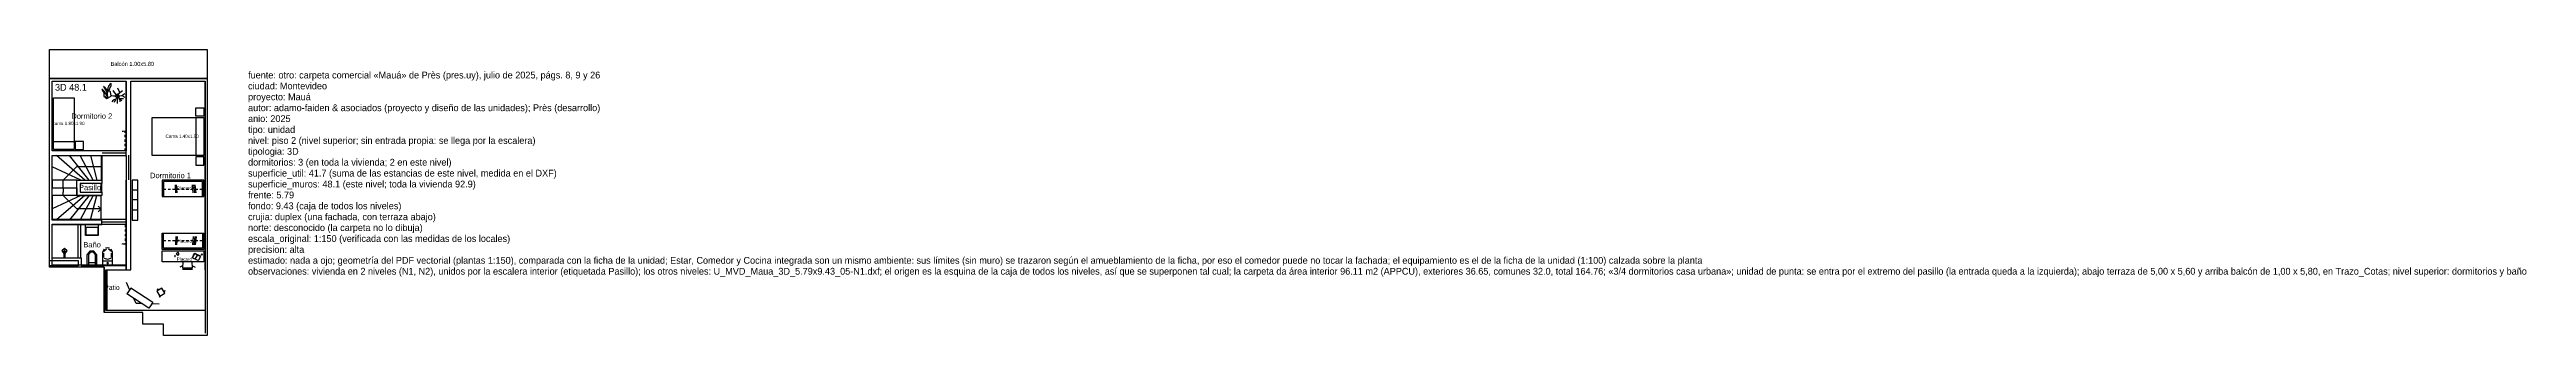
# Model space of a CAD drawing. Header units: metres. Extents: x 0 to 91, y 0 to 10.5.
import ezdxf

# ---------------------------------------------------------------- set-up
doc = ezdxf.new("R2010")
doc.units = ezdxf.units.M
for name, color, linetype in [('Trazo_Cotas', 9, 'Continuous'), ('Trazo_Datos', 7, 'Continuous'), ('Trazo_Equipamiento', 8, 'Continuous'), ('Trazo_Estancias', 3, 'Continuous'), ('Trazo_Fachada', 30, 'Continuous'), ('Trazo_Medianeras', 8, 'Continuous'), ('Trazo_Puertas', 1, 'Continuous'), ('Trazo_Unidad', 7, 'Continuous'), ('Trazo_Ventanas', 5, 'Continuous')]:
    doc.layers.add(name, color=color, linetype=linetype)

msp = doc.modelspace()

# ---------------------------------------------------------------- linework, layer by layer
at = {"layer": 'Trazo_Cotas'}
msp.add_lwpolyline([(5.79, 10.49), (5.79, 9.43), (0, 9.43), (0, 10.49)], close=True, dxfattribs=at)
at = {"layer": 'Trazo_Equipamiento', "color": 8}
for p, q in [((2.82, 6.6), (2.82, 9.33)), ((2.78, 7.28), (2.78, 7.36)), ((1.3, 5.7), (0.26, 6.6)), ((1.45, 5.7), (0.73, 6.6)), ((1.6, 5.7), (1.12, 6.6)), ((1.89, 6.6), (1.89, 5.7)), ((1.92, 6.6), (1.92, 5.7)), ((2.78, 7.11), (2.78, 7.19)), ((2.78, 6.94), (2.78, 7.03)), ((2.78, 6.77), (2.78, 6.86)), ((1.15, 5.7), (0.1, 6.19)), ((1, 6.2), (0.5, 5.7)), ((0.5, 5.42), (0.5, 5.7)), ((1, 6.2), (1.89, 6.2)), ((1.33, 6.2), (1.61, 6.2)), ((1.9, 5.26), (1.9, 5.58)), ((1.92, 5.26), (1.92, 5.58)), ((1.15, 5.14), (0.1, 4.65)), ((1.3, 5.14), (0.26, 4.24)), ((0.5, 5.42), (0.5, 5.26)), ((0.5, 5.14), (0.5, 5.26)), ((0.5, 5.14), (1, 4.64)), ((1.45, 5.14), (0.73, 4.24)), ((1, 5.14), (1.89, 5.14)), ((1.89, 4.64), (1, 4.64)), ((1.6, 5.14), (1.12, 4.24)), ((3.24, 5.33), (3.03, 5.33)), ((3.24, 4.97), (3.03, 4.97)), ((3.24, 4.6), (3.03, 4.6)), ((1.04, 4.07), (1.04, 2.85)), ((1.14, 4.07), (1.14, 2.85)), ((2.78, 4.06), (2.78, 3.97)), ((2.78, 3.89), (2.78, 3.81)), ((2.78, 3.72), (2.78, 3.64)), ((1.48, 3.09), (1.38, 2.97)), ((1.49, 3.05), (1.43, 2.97)), ((1.43, 2.97), (1.43, 2.59)), ((1.63, 3.09), (1.48, 3.09)), ((1.62, 3.05), (1.49, 3.05)), ((1.69, 2.97), (1.62, 3.05)), ((1.73, 2.97), (1.63, 3.09)), ((1.69, 2.59), (1.69, 2.97)), ((1.73, 2.97), (1.73, 2.57)), ((2, 3.17), (1.95, 3.06)), ((2.09, 3.17), (1.99, 3.08)), ((1.99, 2.86), (1.99, 3.02)), ((2, 2.84), (2.13, 2.8)), ((2.13, 3.21), (2.06, 3.2)), ((2.2, 3.2), (2.13, 3.21)), ((2.13, 2.8), (2.26, 2.84)), ((2.27, 3.08), (2.17, 3.17)), ((2.31, 3.06), (2.26, 3.17)), ((2.28, 2.86), (2.28, 3.02)), ((2.78, 3.56), (2.78, 3.47)), ((1.45, 2.68), (1.66, 2.68)), ((2.31, 2.72), (1.95, 2.72)), ((2.11, 2.37), (2.11, 0.95))]:
    msp.add_line(p, q, dxfattribs=at)
at = {"layer": 'Trazo_Equipamiento', "color": 9}
for p, q in [((2.24, 8.94), (2.17, 8.99)), ((2.42, 8.66), (2.37, 8.55)), ((2.49, 8.78), (2.48, 8.51)), ((2.57, 8.69), (2.58, 8.57)), ((2.57, 8.69), (2.65, 8.61)), ((2.58, 8.91), (2.68, 8.99)), ((2.66, 8.81), (2.76, 8.74)), ((5.37, 8), (5.37, 6.6)), ((0.14, 7.12), (0.9, 7.12)), ((4.64, 5.23), (4.62, 5.53)), ((4.64, 5.23), (4.62, 5.53)), ((4.69, 5.23), (4.66, 5.53)), ((4.69, 5.23), (4.66, 5.53)), ((5.28, 5.23), (5.25, 5.53)), ((5.28, 5.23), (5.25, 5.53)), ((5.33, 5.23), (5.3, 5.53)), ((5.33, 5.23), (5.3, 5.53)), ((5.38, 5.23), (5.35, 5.53)), ((5.38, 5.23), (5.35, 5.53)), ((4.18, 5.37), (4.27, 5.37)), ((4.18, 5.37), (4.27, 5.37)), ((4.36, 5.37), (4.44, 5.37)), ((4.36, 5.37), (4.44, 5.37)), ((4.52, 5.37), (4.61, 5.37)), ((4.52, 5.37), (4.61, 5.37)), ((4.69, 5.37), (4.77, 5.37)), ((4.69, 5.37), (4.77, 5.37)), ((4.86, 5.37), (4.94, 5.37)), ((4.86, 5.37), (4.94, 5.37)), ((5.02, 5.37), (5.11, 5.37)), ((5.02, 5.37), (5.11, 5.37)), ((5.19, 5.37), (5.27, 5.37)), ((5.19, 5.37), (5.27, 5.37)), ((5.36, 5.37), (5.44, 5.37)), ((5.36, 5.37), (5.44, 5.37)), ((5.52, 5.37), (5.62, 5.37)), ((5.52, 5.37), (5.62, 5.37)), ((4.18, 3.48), (4.27, 3.48)), ((4.18, 3.48), (4.27, 3.48)), ((4.36, 3.48), (4.44, 3.48)), ((4.36, 3.48), (4.44, 3.48)), ((4.52, 3.48), (4.61, 3.48)), ((4.52, 3.48), (4.61, 3.48)), ((4.64, 3.63), (4.62, 3.33)), ((4.64, 3.63), (4.62, 3.33)), ((4.69, 3.63), (4.66, 3.33)), ((4.69, 3.63), (4.66, 3.33)), ((4.69, 3.48), (4.77, 3.48)), ((4.69, 3.48), (4.77, 3.48)), ((4.86, 3.48), (4.94, 3.48)), ((4.86, 3.48), (4.94, 3.48)), ((5.02, 3.48), (5.11, 3.48)), ((5.02, 3.48), (5.11, 3.48)), ((5.19, 3.48), (5.27, 3.48)), ((5.19, 3.48), (5.27, 3.48)), ((5.28, 3.63), (5.25, 3.33)), ((5.28, 3.63), (5.25, 3.33)), ((5.33, 3.63), (5.3, 3.33)), ((5.33, 3.63), (5.3, 3.33)), ((5.38, 3.63), (5.35, 3.33)), ((5.38, 3.63), (5.35, 3.33)), ((5.35, 2.8), (5.44, 2.96)), ((5.36, 3.48), (5.44, 3.48)), ((5.36, 3.48), (5.44, 3.48)), ((5.52, 3.48), (5.62, 3.48)), ((5.52, 3.48), (5.62, 3.48)), ((2.94, 1.69), (2.83, 1.94)), ((4.88, 2.56), (4.79, 2.5)), ((4.88, 2.43), (5.25, 2.43)), ((5.25, 2.56), (5.35, 2.5)), ((2.98, 1.74), (2.84, 1.53)), ((3.65, 1), (2.84, 1.53)), ((3.79, 1.21), (2.98, 1.74)), ((3.79, 1.21), (3.65, 1)), ((4.02, 1.15), (3.75, 1.16))]:
    msp.add_line(p, q, dxfattribs=at)
for points in [[(2.12, 8.88), (2.12, 8.92), (2.11, 8.96), (2.11, 9), (2.1, 9.01), (2.09, 9.03), (2.07, 9.06), (2.04, 9.09), (1.98, 9.13)], [(1.98, 9.13), (2.06, 9.01), (2.09, 8.95), (2.12, 8.88)], [(2.12, 8.88), (2.16, 8.97), (2.21, 9.05), (2.23, 9.1), (2.25, 9.14), (2.26, 9.17), (2.26, 9.24)], [(2.26, 9.24), (2.22, 9.21), (2.2, 9.19), (2.19, 9.17), (2.17, 9.16), (2.16, 9.13), (2.14, 9.08), (2.12, 8.98), (2.12, 8.88)], [(2.12, 8.88), (2.07, 8.88), (2.06, 8.89), (2.02, 8.95), (1.95, 9.02), (1.92, 9.03)], [(1.92, 9.03), (1.95, 8.97), (1.99, 8.91), (2.02, 8.89), (2.03, 8.88), (2.05, 8.87), (2.08, 8.87), (2.12, 8.88)], [(1.99, 8.91), (1.99, 8.78), (2.1, 8.7)], [(2.1, 8.68), (2.09, 8.73), (2.08, 8.76), (2.08, 8.78), (2.09, 8.81), (2.09, 8.83), (2.12, 8.88)], [(2.12, 8.88), (2.12, 8.83), (2.13, 8.78), (2.13, 8.76), (2.12, 8.73), (2.12, 8.71), (2.1, 8.68)], [(2.11, 8.7), (2.26, 8.78), (2.24, 8.94)], [(2.49, 8.78), (2.35, 8.78), (2.24, 8.8)], [(2.48, 8.69), (2.34, 8.63), (2.29, 8.57)], [(2.49, 8.78), (2.43, 8.85), (2.34, 8.99)], [(2.49, 8.78), (2.58, 8.91), (2.51, 9.07)], [(2.49, 8.78), (2.66, 8.81), (2.77, 8.88)], [(2.49, 8.78), (2.57, 8.69), (2.71, 8.7)], [(5.25, 2.85), (5.26, 2.88), (5.27, 2.89), (5.33, 3.01)], [(5.25, 2.85), (5.28, 2.84), (5.3, 2.82), (5.33, 2.81), (5.35, 2.8)], [(5.26, 2.86), (5.26, 2.89), (5.27, 2.91), (5.29, 2.94), (5.31, 2.98), (5.34, 3.02)], [(5.33, 3.01), (5.36, 2.99), (5.38, 2.97), (5.44, 2.95)], [(5.34, 3.02), (5.36, 3), (5.39, 2.99), (5.41, 2.97), (5.44, 2.96)], [(5.46, 2.75), (5.4, 2.77), (5.38, 2.78), (5.35, 2.8)], [(5.55, 2.91), (5.49, 2.93), (5.47, 2.95), (5.44, 2.96)], [(5.54, 2.9), (5.48, 2.92), (5.46, 2.94), (5.44, 2.95)], [(5.46, 2.75), (5.48, 2.77), (5.55, 2.91)], [(5.46, 2.75), (5.47, 2.77), (5.48, 2.78), (5.54, 2.9)], [(4.89, 2.7), (4.88, 2.48), (5.25, 2.48), (5.24, 2.7)], [(3.39, 1.17), (3.18, 1.17), (3.1, 1.36)]]:
    msp.add_lwpolyline(points, dxfattribs=at)
at = {"layer": 'Trazo_Equipamiento', "color": 8}
for points in [[(5.71, 9.31), (5.72, 2.41), (5.72, 0.08)], [(5.71, 9.31), (5.72, 2.41), (5.72, 0.08)], [(2.78, 7.44), (2.78, 7.49), (2.7, 7.48), (2.67, 7.48)], [(0.1, 4.07), (1.92, 4.07), (1.92, 4.23), (0.1, 4.23), (0.1, 6.6), (1.92, 6.6)], [(0.1, 5.7), (0.1, 6.6), (1.89, 6.6), (1.89, 5.7)], [(1.5, 6.6), (1.74, 5.7), (1.89, 5.7)], [(1, 5.7), (1.6, 5.7), (1.74, 5.7)], [(0.1, 5.14), (0.1, 4.24), (1.89, 4.24), (1.89, 5.14)], [(1.5, 4.24), (1.74, 5.14), (1.89, 5.14)], [(1.79, 4.54), (1.89, 4.64), (1.79, 4.74)], [(1.57, 3.97), (1.77, 3.97), (1.77, 3.68), (1.34, 3.68), (1.34, 3.97), (1.55, 3.97)], [(0.1, 2.85), (1.16, 2.85), (1.16, 2.57), (2.82, 2.57)], [(0.1, 2.85), (1.16, 2.85), (1.16, 2.57), (2.82, 2.57)], [(0.56, 2.99), (0.65, 3.1), (0.55, 3.19), (0.45, 3.1), (0.54, 2.99)], [(0.56, 3.07), (0.57, 3.1), (0.55, 3.12), (0.53, 3.1), (0.54, 3.07)], [(0.56, 3.09), (0.56, 2.86), (0.54, 2.86), (0.54, 3.09)], [(1.38, 2.57), (1.38, 2.8), (1.38, 2.97)], [(1.95, 3.06), (1.95, 2.57), (2.31, 2.57), (2.31, 3.06)], [(2.78, 3.39), (2.78, 3.35), (2.7, 3.35), (2.67, 3.36)]]:
    msp.add_lwpolyline(points, dxfattribs=at)
for points in [[(5.72, 9.31), (5.72, 2.41), (5.71, 9.31)], [(1, 5.7), (0.1, 5.7), (0.1, 5.42), (1, 5.42)], [(1.92, 5.58), (1.12, 5.58), (1.12, 5.26), (1.92, 5.26), (1.92, 5.14), (1, 5.14), (1, 5.7), (1.92, 5.7)], [(2.82, 5.7), (2.82, 2.41)], [(1, 5.14), (0.1, 5.14), (0.1, 5.42), (1, 5.42)], [(1.79, 3.67), (1.32, 3.67), (1.32, 4.07), (1.79, 4.07)], [(1.05, 2.55), (0, 2.55), (0, 2.75), (1.05, 2.75)], [(0.55, 3.13), (0.52, 3.1), (0.55, 3.07), (0.58, 3.1)], [(0.57, 2.85), (0.52, 2.85), (0.52, 2.86), (0.57, 2.86)], [(2.13, 2.63), (2.16, 2.65), (2.13, 2.68), (2.11, 2.65)]]:
    msp.add_lwpolyline(points, close=True, dxfattribs=at)
at = {"layer": 'Trazo_Equipamiento', "color": 9}
for points in [[(0.14, 8.72), (0.9, 8.72), (0.9, 6.82), (0.14, 6.82)], [(2.57, 8.78), (2.49, 8.86), (2.41, 8.78), (2.49, 8.7)], [(5.37, 8.35), (5.67, 8.35), (5.67, 8.05), (5.37, 8.05)], [(5.67, 6.6), (3.77, 6.6), (3.77, 8), (5.67, 8)], [(0.94, 6.82), (1.25, 6.82), (1.25, 7.12), (0.94, 7.12)], [(5.37, 6.25), (5.67, 6.25), (5.67, 6.55), (5.37, 6.55)], [(3.03, 4.23), (3.24, 4.23), (3.24, 5.7), (3.03, 5.7)], [(4.13, 5.1), (5.67, 5.1), (5.67, 5.7), (4.13, 5.7)], [(4.18, 5.1), (5.62, 5.1), (5.62, 5.65), (4.18, 5.65)], [(4.13, 3.75), (5.67, 3.75), (5.67, 3.15), (4.13, 3.15)], [(4.18, 3.75), (5.62, 3.75), (5.62, 3.2), (4.18, 3.2)], [(5.67, 2.7), (4.13, 2.7), (4.13, 3.1), (5.67, 3.1)], [(4.61, 2.89), (4.63, 2.91), (4.61, 2.93), (4.59, 2.91)], [(4.71, 2.93), (4.76, 2.99), (4.71, 3.05), (4.65, 2.99)], [(5.59, 2.95), (5.62, 2.97), (5.59, 3), (5.57, 2.97)], [(3.94, 1.62), (4.05, 1.44), (4.23, 1.55), (4.12, 1.73)], [(3.95, 1.69), (3.97, 1.67), (3.99, 1.68), (3.98, 1.71)], [(4.03, 1.44), (4.04, 1.42), (4.07, 1.43), (4.05, 1.46)], [(4.21, 1.63), (4.22, 1.61), (4.25, 1.62), (4.23, 1.65)]]:
    msp.add_lwpolyline(points, close=True, dxfattribs=at)
at = {"layer": 'Trazo_Estancias', "color": 5}
for points in [[(2.82, 9.33), (2.82, 6.77), (0.1, 6.77), (0.1, 9.33)], [(5.72, 9.33), (5.72, 0.92), (2.07, 0.92), (2.07, 2.41), (2.99, 2.41), (2.99, 9.33)]]:
    msp.add_lwpolyline(points, close=True, dxfattribs=at)
at = {"layer": 'Trazo_Estancias', "color": 8}
msp.add_lwpolyline([(2.82, 6.6), (2.82, 4.25), (0.1, 4.25), (0.1, 6.6)], close=True, dxfattribs=at)
at = {"layer": 'Trazo_Estancias', "color": 4}
msp.add_lwpolyline([(2.82, 4.08), (2.82, 2.58), (0.1, 2.58), (0.1, 4.08)], close=True, dxfattribs=at)
at = {"layer": 'Trazo_Fachada'}
for p, q in [((5.79, 9.43), (0, 9.43)), ((2.01, 2.5), (2.01, 0.84))]:
    msp.add_line(p, q, dxfattribs=at)
at = {"layer": 'Trazo_Medianeras'}
msp.add_line((5.79, 9.43), (5.79, 0), dxfattribs=at)
at = {"layer": 'Trazo_Puertas'}
for p, q in [((2.82, 6.69), (1.93, 6.69)), ((2.9, 6.61), (2.9, 5.71)), ((2.82, 4.16), (1.93, 4.16))]:
    msp.add_line(p, q, dxfattribs=at)
at = {"layer": 'Trazo_Unidad'}
msp.add_lwpolyline([(5.79, 9.43), (5.79, 0), (4.19, 0), (4.19, 0.41), (3.43, 0.41), (3.43, 0.84), (2.01, 0.84), (2.01, 2.5), (0, 2.5), (0, 9.43)], close=True, dxfattribs=at)
at = {"layer": 'Trazo_Ventanas'}
for p, q in [((2.82, 9.43), (0.1, 9.43)), ((5.72, 9.43), (2.99, 9.43)), ((2.01, 2.41), (2.01, 0.92))]:
    msp.add_line(p, q, dxfattribs=at)

# ---------------------------------------------------------------- texts
at = {"layer": 'Trazo_Cotas'}
msp.add_text('Balcón 1.00x5.80', height=0.15, dxfattribs=at).set_placement((2.24, 9.89))
at = {"layer": 'Trazo_Datos'}
for s, p in [('fuente: otro: carpeta comercial «Mauá» de Près (pres.uy), julio de 2025, págs. 8, 9 y 26', (7.29, 9.43)), ('ciudad: Montevideo', (7.29, 9.03)), ('autor: adamo-faiden & asociados (proyecto y diseño de las unidades); Près (desarrollo)', (7.29, 8.23)), ('proyecto: Mauá', (7.29, 8.63)), ('tipo: unidad', (7.29, 7.43)), ('anio: 2025', (7.29, 7.83)), ('nivel: piso 2 (nivel superior; sin entrada propia: se llega por la escalera)', (7.29, 7.03)), ('tipologia: 3D', (7.29, 6.63)), ('dormitorios: 3 (en toda la vivienda; 2 en este nivel)', (7.29, 6.23)), ('superficie_util: 41.7 (suma de las estancias de este nivel, medida en el DXF)', (7.29, 5.83)), ('superficie_muros: 48.1 (este nivel; toda la vivienda 92.9)', (7.29, 5.43)), ('frente: 5.79', (7.29, 5.03)), ('fondo: 9.43 (caja de todos los niveles)', (7.29, 4.63)), ('crujia: duplex (una fachada, con terraza abajo)', (7.29, 4.23)), ('escala_original: 1:150 (verificada con las medidas de los locales)', (7.29, 3.43)), ('norte: desconocido (la carpeta no lo dibuja)', (7.29, 3.83)), ('estimado: nada a ojo; geometría del PDF vectorial (plantas 1:150), comparada con la ficha de la unidad; Estar, Comedor y Cocina integrada son un mismo ambiente: sus límites (sin muro) se trazaron según el amueblamiento de la ficha, por eso el comedor puede no tocar la fachada; el equipamiento es el de la ficha de la unidad (1:100) calzada sobre la planta', (7.29, 2.63)), ('precision: alta', (7.29, 3.03)), ('observaciones: vivienda en 2 niveles (N1, N2), unidos por la escalera interior (etiquetada Pasillo); los otros niveles: U_MVD_Maua_3D_5.79x9.43_05-N1.dxf; el origen es la esquina de la caja de todos los niveles, así que se superponen tal cual; la carpeta da área interior 96.11 m2 (APPCU), exteriores 36.65, comunes 32.0, total 164.76; «3/4 dormitorios casa urbana»; unidad de punta: se entra por el extremo del pasillo (la entrada queda a la izquierda); abajo terraza de 5,00 x 5,60 y arriba balcón de 1,00 x 5,80, en Trazo_Cotas; nivel superior: dormitorios y baño', (7.29, 2.23))]:
    msp.add_text(s, height=0.25, dxfattribs=at).set_placement(p)
at = {"layer": 'Trazo_Equipamiento', "color": 8}
for s, p in [('Cama 0.80x1.90', (0.07, 7.72)), ('Cama 1.40x1.90', (4.26, 7.25)), ('Placard', (4.67, 5.35)), ('Placard', (4.67, 3.4)), ('Placard', (4.67, 2.74))]:
    msp.add_text(s, height=0.12, dxfattribs=at).set_placement(p)
at = {"layer": 'Trazo_Estancias', "color": 5}
for s, p in [('Dormitorio 2', (0.8, 7.95)), ('Dormitorio 1', (3.69, 5.77))]:
    msp.add_text(s, height=0.2, dxfattribs=at).set_placement(p)
at = {"layer": 'Trazo_Estancias', "color": 8}
msp.add_text('Pasillo', height=0.2, dxfattribs=at).set_placement((1.08, 5.33))
at = {"layer": 'Trazo_Estancias', "color": 4}
msp.add_text('Baño', height=0.2, dxfattribs=at).set_placement((1.24, 3.23))
at = {"layer": 'Trazo_Fachada'}
msp.add_text('Patio', height=0.18, dxfattribs=at).set_placement((2.01, 1.67))
at = {"layer": 'Trazo_Unidad'}
msp.add_text('3D 48.1', height=0.25, dxfattribs=at).set_placement((0.2, 8.98))

doc.saveas('drawing.dxf')
